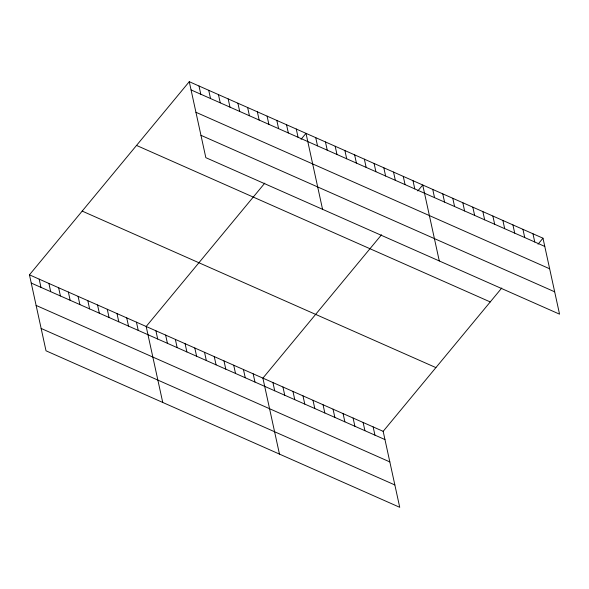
<?xml version="1.0" encoding="UTF-8"?>
<svg xmlns="http://www.w3.org/2000/svg" width="589" height="589" viewBox="0 0 589 589"><rect width="100%" height="100%" fill="white"/><g stroke="black" fill="none" stroke-linecap="round" stroke-linejoin="round"><path stroke-width="0.88" d="M501.784 287.992L383.167 431.339L399.732 507.306L46.016 350.801L29.45 274.835L189.268 81.694L542.984 238.199L559.55 314.165L205.833 157.661L189.268 81.694M264.792 183.135L146.175 326.483L162.741 402.449M301.053 139.313L306 133.342L322.558 209.309M381.517 234.783L262.9 378.123L279.466 454.097M417.778 190.961L422.725 184.99L439.284 260.956M538.044 244.177L542.984 238.199M191.064 89.926L544.781 246.43M195.938 112.278L549.655 268.783M200.959 135.308L554.676 291.813M136.53 145.431L490.247 301.936M82.188 211.098L435.904 367.602M29.45 274.835L383.167 431.339M31.246 283.066L384.963 439.571M36.12 305.419L389.837 461.923M41.142 328.448L394.858 484.953M532.964 233.767L534.76 241.998M522.944 229.327L524.74 237.558M512.923 224.895L514.712 233.126M502.896 220.463L504.692 228.694M492.875 216.03L494.672 224.262M482.855 211.591L484.651 219.822M472.834 207.159L474.631 215.39M462.814 202.726L464.603 210.958M452.786 198.287L454.583 206.518M442.766 193.855L444.562 202.086M432.746 189.422L434.542 197.654M412.999 180.683L414.789 188.914M403.266 176.376L405.063 184.607M393.54 172.076L395.337 180.308M383.814 167.769L385.611 176.001M374.089 163.47L375.885 171.701M364.363 159.163L366.152 167.394M354.63 154.863L356.426 163.094M344.904 150.556L346.7 158.787M335.178 146.249L336.974 154.48M325.452 141.949L327.248 150.18M315.726 137.642L317.523 145.873M373.146 426.907L374.935 435.138M363.118 422.468L364.915 430.699M296.267 129.035L298.063 137.266M353.098 418.035L354.895 426.267M286.541 124.735L288.338 132.967M343.078 413.603L344.874 421.834M276.815 120.428L278.612 128.66M333.057 409.164L334.846 417.395M267.089 116.121L268.886 124.353M323.037 404.731L324.826 412.963M257.364 111.822L259.153 120.053M313.009 400.299L314.806 408.53M247.638 107.515L249.427 115.746M302.989 395.867L304.785 404.098M237.904 103.215L239.701 111.446M292.969 391.427L294.765 399.659M228.179 98.908L229.975 107.139M282.948 386.995L284.737 395.226M218.453 94.608L220.249 102.839M272.921 382.563L274.717 390.794M208.727 90.301L210.523 98.532M199.001 85.994L200.79 94.225M253.174 373.824L254.971 382.055M243.448 369.517L245.245 377.748M233.723 365.217L235.512 373.448M223.997 360.91L225.786 369.141M214.263 356.61L216.06 364.841M204.538 352.303L206.334 360.534M194.812 347.996L196.608 356.227M185.086 343.696L186.882 351.928M175.36 339.389L177.149 347.62M165.627 335.089L167.423 343.321M155.901 330.782L157.697 339.014M136.449 322.176L138.246 330.407M126.723 317.869L128.52 326.1M116.997 313.569L118.787 321.8M107.264 309.262L109.061 317.493M97.538 304.962L99.335 313.193M87.813 300.655L89.609 308.886M78.087 296.355L79.883 304.587M68.361 292.048L70.15 300.28M58.635 287.741L60.424 295.972M48.902 283.442L50.698 291.673M39.176 279.134L40.972 287.366"/></g></svg>
